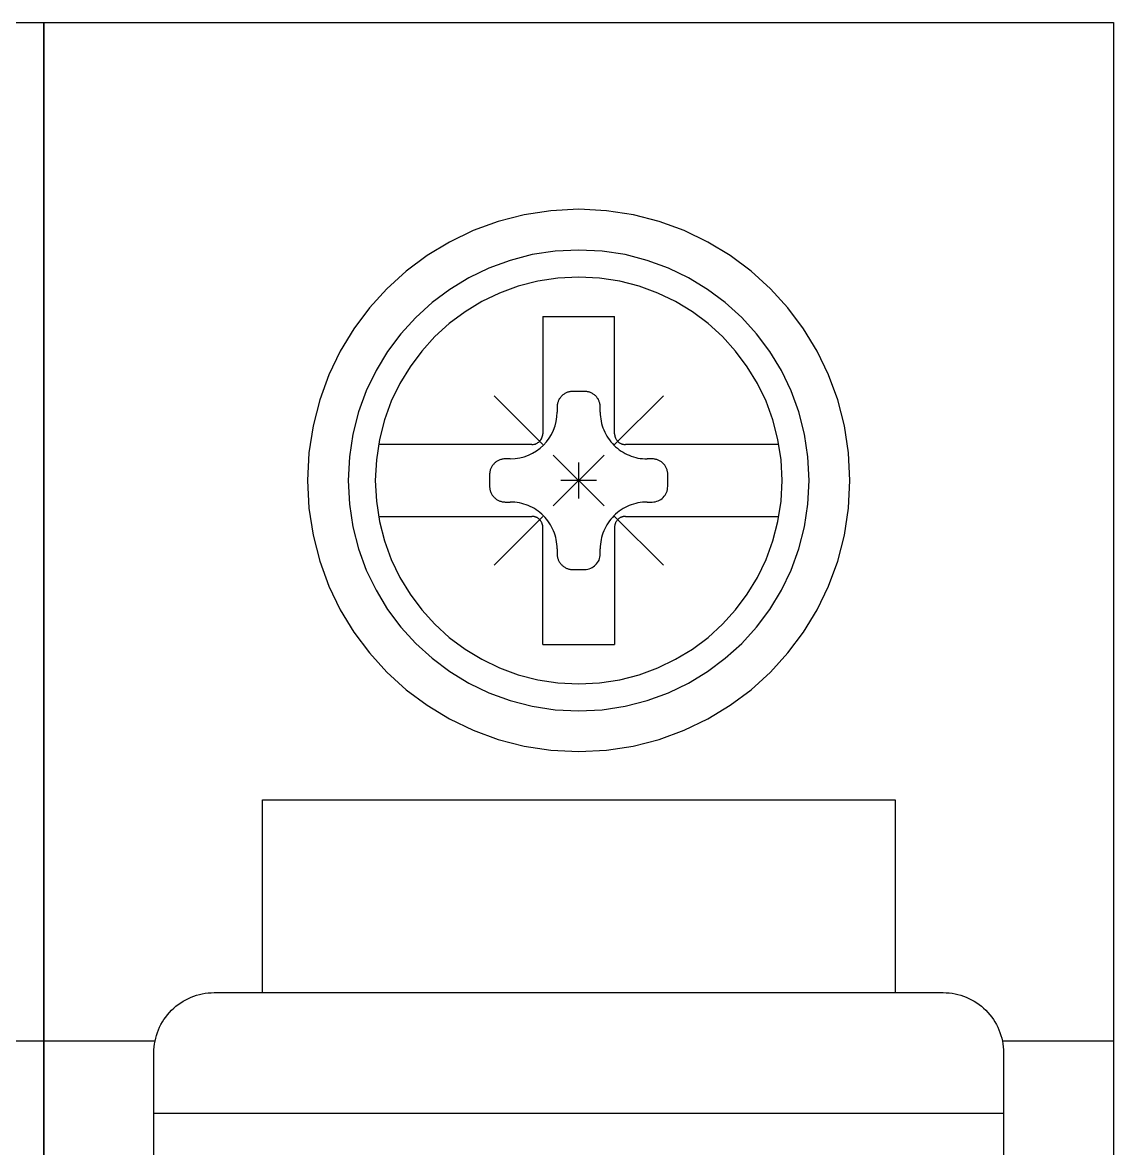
# Model space of a CAD drawing. Header units: millimetres. Extents: x 173893 to 258446, y -176540 to -123824.
# Drawn here: x 199100.99 to 199119.33, y -139259.58 to -139240.66 of the extents above; entities that cross this region are included whole.
import ezdxf

# ---------------------------------------------------------------- set-up
doc = ezdxf.new("R2010")
doc.units = ezdxf.units.MM
doc.header["$LTSCALE"] = 3

msp = doc.modelspace()

# ---------------------------------------------------------------- linework, layer by layer
for p, q in [((199083.381, -139240.659), (199101.353, -139240.659)), ((199101.353, -139240.659), (199101.353, -139320.141)), ((199101.353, -139320.141), (199101.353, -139240.659)), ((199101.353, -139240.659), (199119.325, -139240.659)), ((199119.325, -139240.659), (199119.325, -139320.141)), ((199109.873, -139243.822), (199109.421, -139243.891)), ((199110.339, -139243.798), (199109.873, -139243.822)), ((199110.805, -139243.822), (199110.339, -139243.798)), ((199110.339, -139243.798), (199110.339, -139243.798)), ((199111.258, -139243.891), (199110.805, -139243.822)), ((199108.984, -139244.003), (199108.566, -139244.156)), ((199109.421, -139243.891), (199108.984, -139244.003)), ((199111.694, -139244.003), (199111.258, -139243.891)), ((199112.113, -139244.156), (199111.694, -139244.003)), ((199108.566, -139244.156), (199108.167, -139244.348)), ((199112.511, -139244.348), (199112.113, -139244.156)), ((199108.167, -139244.348), (199107.792, -139244.576)), ((199112.887, -139244.576), (199112.511, -139244.348)), ((199107.792, -139244.576), (199107.441, -139244.838)), ((199109.559, -139244.56), (199109.188, -139244.656)), ((199109.943, -139244.501), (199109.559, -139244.56)), ((199110.339, -139244.482), (199109.943, -139244.501)), ((199110.735, -139244.501), (199110.339, -139244.482)), ((199110.339, -139244.482), (199110.339, -139244.482)), ((199111.12, -139244.56), (199110.735, -139244.501)), ((199111.491, -139244.656), (199111.12, -139244.56)), ((199113.237, -139244.838), (199112.887, -139244.576)), ((199108.832, -139244.786), (199108.493, -139244.949)), ((199109.188, -139244.656), (199108.832, -139244.786)), ((199111.847, -139244.786), (199111.491, -139244.656)), ((199112.185, -139244.949), (199111.847, -139244.786)), ((199107.441, -139244.838), (199107.118, -139245.133)), ((199108.493, -139244.949), (199108.174, -139245.143)), ((199109.65, -139245.007), (199109.323, -139245.091)), ((199109.99, -139244.955), (199109.65, -139245.007)), ((199110.339, -139244.937), (199109.99, -139244.955)), ((199110.689, -139244.955), (199110.339, -139244.937)), ((199110.339, -139244.937), (199110.339, -139244.937)), ((199111.028, -139245.007), (199110.689, -139244.955)), ((199111.355, -139245.091), (199111.028, -139245.007)), ((199112.504, -139245.143), (199112.185, -139244.949)), ((199113.561, -139245.133), (199113.237, -139244.838)), ((199107.118, -139245.133), (199106.823, -139245.456)), ((199108.174, -139245.143), (199107.876, -139245.366)), ((199109.323, -139245.091), (199109.009, -139245.206)), ((199111.669, -139245.206), (199111.355, -139245.091)), ((199112.803, -139245.366), (199112.504, -139245.143)), ((199113.855, -139245.456), (199113.561, -139245.133)), ((199107.876, -139245.366), (199107.601, -139245.616)), ((199108.71, -139245.35), (199108.429, -139245.521)), ((199109.009, -139245.206), (199108.71, -139245.35)), ((199111.968, -139245.35), (199111.669, -139245.206)), ((199112.25, -139245.521), (199111.968, -139245.35)), ((199113.078, -139245.616), (199112.803, -139245.366)), ((199106.823, -139245.456), (199106.561, -139245.807)), ((199108.429, -139245.521), (199108.165, -139245.717)), ((199112.513, -139245.717), (199112.25, -139245.521)), ((199114.117, -139245.807), (199113.855, -139245.456)), ((199107.601, -139245.616), (199107.351, -139245.891)), ((199108.165, -139245.717), (199107.923, -139245.938)), ((199109.736, -139245.597), (199109.736, -139247.569)), ((199109.736, -139245.597), (199110.943, -139245.597)), ((199110.943, -139247.569), (199110.943, -139245.597)), ((199112.756, -139245.938), (199112.513, -139245.717)), ((199113.328, -139245.891), (199113.078, -139245.616)), ((199106.561, -139245.807), (199106.333, -139246.182)), ((199107.351, -139245.891), (199107.128, -139246.189)), ((199107.923, -139245.938), (199107.702, -139246.181)), ((199112.976, -139246.181), (199112.756, -139245.938)), ((199113.551, -139246.189), (199113.328, -139245.891)), ((199114.346, -139246.182), (199114.117, -139245.807)), ((199106.333, -139246.182), (199106.141, -139246.581)), ((199107.128, -139246.189), (199106.934, -139246.508)), ((199107.702, -139246.181), (199107.506, -139246.444)), ((199113.173, -139246.444), (199112.976, -139246.181)), ((199113.745, -139246.508), (199113.551, -139246.189)), ((199114.538, -139246.581), (199114.346, -139246.182)), ((199106.934, -139246.508), (199106.771, -139246.847)), ((199107.506, -139246.444), (199107.334, -139246.725)), ((199113.344, -139246.725), (199113.173, -139246.444)), ((199113.908, -139246.847), (199113.745, -139246.508)), ((199106.141, -139246.581), (199105.988, -139246.999)), ((199114.691, -139246.999), (199114.538, -139246.581)), ((199106.771, -139246.847), (199106.64, -139247.203)), ((199107.334, -139246.725), (199107.191, -139247.024)), ((199110.105, -139246.895), (199110.094, -139246.902)), ((199110.116, -139246.889), (199110.105, -139246.895)), ((199110.128, -139246.883), (199110.116, -139246.889)), ((199110.139, -139246.878), (199110.128, -139246.883)), ((199110.151, -139246.873), (199110.139, -139246.878)), ((199110.163, -139246.869), (199110.151, -139246.873)), ((199110.176, -139246.866), (199110.163, -139246.869)), ((199110.188, -139246.863), (199110.176, -139246.866)), ((199110.201, -139246.861), (199110.188, -139246.863)), ((199110.214, -139246.859), (199110.201, -139246.861)), ((199110.227, -139246.858), (199110.214, -139246.859)), ((199110.24, -139246.858), (199110.227, -139246.858)), ((199110.439, -139246.858), (199110.24, -139246.858)), ((199110.24, -139246.858), (199110.24, -139246.858)), ((199110.452, -139246.858), (199110.439, -139246.858)), ((199110.465, -139246.859), (199110.452, -139246.858)), ((199110.478, -139246.861), (199110.465, -139246.859)), ((199110.49, -139246.863), (199110.478, -139246.861)), ((199110.503, -139246.866), (199110.49, -139246.863)), ((199110.515, -139246.869), (199110.503, -139246.866)), ((199110.527, -139246.873), (199110.515, -139246.869)), ((199110.539, -139246.878), (199110.527, -139246.873)), ((199110.551, -139246.883), (199110.539, -139246.878)), ((199110.562, -139246.889), (199110.551, -139246.883)), ((199110.574, -139246.895), (199110.562, -139246.889)), ((199110.585, -139246.902), (199110.574, -139246.895)), ((199113.488, -139247.024), (199113.344, -139246.725)), ((199114.038, -139247.203), (199113.908, -139246.847)), ((199105.988, -139246.999), (199105.876, -139247.436)), ((199107.191, -139247.024), (199107.076, -139247.338)), ((199108.917, -139246.932), (199109.736, -139247.751)), ((199109.98, -139247.081), (199109.979, -139247.094)), ((199109.982, -139247.069), (199109.98, -139247.081)), ((199109.985, -139247.056), (199109.982, -139247.069)), ((199109.989, -139247.044), (199109.985, -139247.056)), ((199109.992, -139247.032), (199109.989, -139247.044)), ((199109.997, -139247.02), (199109.992, -139247.032)), ((199110.002, -139247.008), (199109.997, -139247.02)), ((199110.008, -139246.997), (199110.002, -139247.008)), ((199110.014, -139246.985), (199110.008, -139246.997)), ((199110.021, -139246.975), (199110.014, -139246.985)), ((199110.029, -139246.964), (199110.021, -139246.975)), ((199110.037, -139246.954), (199110.029, -139246.964)), ((199110.045, -139246.944), (199110.037, -139246.954)), ((199110.054, -139246.935), (199110.045, -139246.944)), ((199110.064, -139246.926), (199110.054, -139246.935)), ((199110.054, -139246.935), (199110.054, -139246.935)), ((199110.073, -139246.917), (199110.064, -139246.926)), ((199110.084, -139246.909), (199110.073, -139246.917)), ((199110.094, -139246.902), (199110.084, -139246.909)), ((199110.595, -139246.909), (199110.585, -139246.902)), ((199110.605, -139246.917), (199110.595, -139246.909)), ((199110.615, -139246.926), (199110.605, -139246.917)), ((199110.625, -139246.935), (199110.615, -139246.926)), ((199110.633, -139246.944), (199110.625, -139246.935)), ((199110.625, -139246.935), (199110.625, -139246.935)), ((199110.642, -139246.954), (199110.633, -139246.944)), ((199110.65, -139246.964), (199110.642, -139246.954)), ((199110.657, -139246.975), (199110.65, -139246.964)), ((199110.664, -139246.985), (199110.657, -139246.975)), ((199110.67, -139246.997), (199110.664, -139246.985)), ((199110.676, -139247.008), (199110.67, -139246.997)), ((199110.681, -139247.02), (199110.676, -139247.008)), ((199110.686, -139247.032), (199110.681, -139247.02)), ((199110.69, -139247.044), (199110.686, -139247.032)), ((199110.693, -139247.056), (199110.69, -139247.044)), ((199110.696, -139247.069), (199110.693, -139247.056)), ((199110.698, -139247.081), (199110.696, -139247.069)), ((199110.7, -139247.094), (199110.698, -139247.081)), ((199110.943, -139247.751), (199111.762, -139246.932)), ((199113.603, -139247.338), (199113.488, -139247.024)), ((199114.803, -139247.436), (199114.691, -139246.999)), ((199106.64, -139247.203), (199106.545, -139247.574)), ((199109.973, -139247.285), (199109.977, -139247.205)), ((199109.978, -139247.107), (199109.977, -139247.12)), ((199109.977, -139247.12), (199109.977, -139247.205)), ((199109.979, -139247.094), (199109.978, -139247.107)), ((199110.701, -139247.107), (199110.7, -139247.094)), ((199110.701, -139247.12), (199110.701, -139247.107)), ((199110.701, -139247.205), (199110.701, -139247.12)), ((199110.701, -139247.12), (199110.701, -139247.12)), ((199110.701, -139247.205), (199110.701, -139247.205)), ((199110.701, -139247.205), (199110.702, -139247.244)), ((199110.702, -139247.244), (199110.705, -139247.283)), ((199114.133, -139247.574), (199114.038, -139247.203)), ((199105.876, -139247.436), (199105.806, -139247.888)), ((199107.076, -139247.338), (199106.992, -139247.666)), ((199109.915, -139247.511), (199109.942, -139247.439)), ((199109.942, -139247.439), (199109.961, -139247.363)), ((199109.961, -139247.363), (199109.973, -139247.285)), ((199110.705, -139247.283), (199110.71, -139247.321)), ((199110.71, -139247.321), (199110.717, -139247.359)), ((199110.717, -139247.359), (199110.725, -139247.397)), ((199110.725, -139247.397), (199110.735, -139247.434)), ((199110.735, -139247.434), (199110.747, -139247.47)), ((199113.687, -139247.666), (199113.603, -139247.338)), ((199114.872, -139247.888), (199114.803, -139247.436)), ((199106.545, -139247.574), (199106.486, -139247.958)), ((199109.705, -139247.67), (199109.714, -139247.655)), ((199109.714, -139247.655), (199109.722, -139247.639)), ((199109.722, -139247.639), (199109.728, -139247.622)), ((199109.728, -139247.622), (199109.732, -139247.605)), ((199109.732, -139247.605), (199109.735, -139247.587)), ((199109.735, -139247.587), (199109.736, -139247.569)), ((199109.797, -139247.706), (199109.843, -139247.645)), ((199109.843, -139247.645), (199109.882, -139247.58)), ((199109.882, -139247.58), (199109.915, -139247.511)), ((199110.747, -139247.47), (199110.761, -139247.506)), ((199110.761, -139247.506), (199110.777, -139247.541)), ((199110.777, -139247.541), (199110.794, -139247.576)), ((199110.794, -139247.576), (199110.813, -139247.609)), ((199110.813, -139247.609), (199110.834, -139247.642)), ((199110.834, -139247.642), (199110.856, -139247.673)), ((199110.943, -139247.569), (199110.943, -139247.569)), ((199110.943, -139247.569), (199110.943, -139247.577)), ((199110.943, -139247.577), (199110.943, -139247.586)), ((199110.943, -139247.586), (199110.944, -139247.595)), ((199110.944, -139247.595), (199110.946, -139247.604)), ((199110.946, -139247.604), (199110.948, -139247.613)), ((199110.948, -139247.613), (199110.95, -139247.621)), ((199110.95, -139247.621), (199110.953, -139247.63)), ((199110.953, -139247.63), (199110.956, -139247.638)), ((199110.956, -139247.638), (199110.96, -139247.646)), ((199110.96, -139247.646), (199110.964, -139247.654)), ((199110.964, -139247.654), (199110.968, -139247.662)), ((199114.192, -139247.958), (199114.133, -139247.574)), ((199106.992, -139247.666), (199106.94, -139248.005)), ((199109.554, -139247.751), (199106.976, -139247.751)), ((199109.554, -139247.751), (199109.572, -139247.75)), ((199109.554, -139247.751), (199109.554, -139247.751)), ((199109.572, -139247.75), (199109.59, -139247.747)), ((199109.59, -139247.747), (199109.608, -139247.742)), ((199109.608, -139247.742), (199109.625, -139247.736)), ((199109.625, -139247.736), (199109.64, -139247.729)), ((199109.63, -139247.858), (199109.691, -139247.812)), ((199109.64, -139247.729), (199109.655, -139247.719)), ((199109.655, -139247.719), (199109.669, -139247.709)), ((199109.669, -139247.709), (199109.683, -139247.697)), ((199109.683, -139247.697), (199109.694, -139247.684)), ((199109.691, -139247.812), (199109.747, -139247.762)), ((199109.694, -139247.684), (199109.705, -139247.67)), ((199109.747, -139247.762), (199109.797, -139247.706)), ((199110.856, -139247.673), (199110.88, -139247.704)), ((199110.88, -139247.704), (199110.905, -139247.733)), ((199110.905, -139247.733), (199110.932, -139247.762)), ((199110.932, -139247.762), (199110.932, -139247.762)), ((199110.932, -139247.762), (199110.96, -139247.788)), ((199110.96, -139247.788), (199110.99, -139247.814)), ((199110.968, -139247.662), (199110.973, -139247.67)), ((199110.973, -139247.67), (199110.978, -139247.677)), ((199110.978, -139247.677), (199110.984, -139247.684)), ((199110.984, -139247.684), (199110.99, -139247.691)), ((199110.99, -139247.691), (199110.996, -139247.697)), ((199110.99, -139247.814), (199111.02, -139247.838)), ((199110.996, -139247.697), (199110.996, -139247.697)), ((199110.996, -139247.697), (199111.002, -139247.703)), ((199111.002, -139247.703), (199111.009, -139247.709)), ((199111.009, -139247.709), (199111.016, -139247.715)), ((199111.016, -139247.715), (199111.024, -139247.72)), ((199111.02, -139247.838), (199111.052, -139247.86)), ((199111.024, -139247.72), (199111.031, -139247.725)), ((199111.031, -139247.725), (199111.039, -139247.729)), ((199111.039, -139247.729), (199111.047, -139247.733)), ((199111.047, -139247.733), (199111.055, -139247.737)), ((199111.055, -139247.737), (199111.063, -139247.74)), ((199111.063, -139247.74), (199111.072, -139247.743)), ((199111.072, -139247.743), (199111.08, -139247.745)), ((199111.08, -139247.745), (199111.089, -139247.747)), ((199111.089, -139247.747), (199111.098, -139247.749)), ((199111.098, -139247.749), (199111.107, -139247.75)), ((199111.107, -139247.75), (199111.116, -139247.75)), ((199111.116, -139247.75), (199111.125, -139247.751)), ((199113.703, -139247.751), (199111.125, -139247.751)), ((199113.739, -139248.005), (199113.687, -139247.666)), ((199105.806, -139247.888), (199105.783, -139248.354)), ((199106.486, -139247.958), (199106.467, -139248.354)), ((199106.94, -139248.005), (199106.922, -139248.354)), ((199108.96, -139248.036), (199108.949, -139248.044)), ((199108.97, -139248.029), (199108.96, -139248.036)), ((199108.981, -139248.023), (199108.97, -139248.029)), ((199108.993, -139248.017), (199108.981, -139248.023)), ((199109.005, -139248.012), (199108.993, -139248.017)), ((199109.017, -139248.007), (199109.005, -139248.012)), ((199109.029, -139248.003), (199109.017, -139248.007)), ((199109.041, -139248), (199109.029, -139248.003)), ((199109.054, -139247.997), (199109.041, -139248)), ((199109.066, -139247.995), (199109.054, -139247.997)), ((199109.079, -139247.993), (199109.066, -139247.995)), ((199109.092, -139247.993), (199109.079, -139247.993)), ((199109.105, -139247.992), (199109.092, -139247.993)), ((199109.19, -139247.992), (199109.105, -139247.992)), ((199109.105, -139247.992), (199109.105, -139247.992)), ((199109.19, -139247.992), (199109.27, -139247.988)), ((199109.19, -139247.992), (199109.19, -139247.992)), ((199109.27, -139247.988), (199109.349, -139247.976)), ((199109.349, -139247.976), (199109.424, -139247.957)), ((199109.424, -139247.957), (199109.496, -139247.93)), ((199109.496, -139247.93), (199109.565, -139247.897)), ((199109.565, -139247.897), (199109.63, -139247.858)), ((199109.913, -139247.928), (199110.766, -139248.781)), ((199109.913, -139248.781), (199110.766, -139247.928)), ((199111.052, -139247.86), (199111.084, -139247.88)), ((199111.084, -139247.88), (199111.118, -139247.899)), ((199111.118, -139247.899), (199111.152, -139247.917)), ((199111.152, -139247.917), (199111.187, -139247.932)), ((199111.187, -139247.932), (199111.223, -139247.946)), ((199111.223, -139247.946), (199111.26, -139247.958)), ((199111.26, -139247.958), (199111.297, -139247.968)), ((199111.297, -139247.968), (199111.334, -139247.977)), ((199111.334, -139247.977), (199111.372, -139247.984)), ((199111.372, -139247.984), (199111.411, -139247.988)), ((199111.411, -139247.988), (199111.45, -139247.991)), ((199111.45, -139247.991), (199111.489, -139247.992)), ((199111.573, -139247.992), (199111.489, -139247.992)), ((199111.586, -139247.993), (199111.573, -139247.992)), ((199111.599, -139247.993), (199111.586, -139247.993)), ((199111.612, -139247.995), (199111.599, -139247.993)), ((199111.625, -139247.997), (199111.612, -139247.995)), ((199111.637, -139248), (199111.625, -139247.997)), ((199111.65, -139248.003), (199111.637, -139248)), ((199111.662, -139248.007), (199111.65, -139248.003)), ((199111.674, -139248.012), (199111.662, -139248.007)), ((199111.685, -139248.017), (199111.674, -139248.012)), ((199111.697, -139248.023), (199111.685, -139248.017)), ((199111.708, -139248.029), (199111.697, -139248.023)), ((199111.719, -139248.036), (199111.708, -139248.029)), ((199111.729, -139248.044), (199111.719, -139248.036)), ((199113.757, -139248.354), (199113.739, -139248.005)), ((199114.212, -139248.354), (199114.192, -139247.958)), ((199114.896, -139248.354), (199114.872, -139247.888)), ((199108.846, -139248.216), (199108.844, -139248.229)), ((199108.848, -139248.203), (199108.846, -139248.216)), ((199108.851, -139248.191), (199108.848, -139248.203)), ((199108.854, -139248.178), (199108.851, -139248.191)), ((199108.858, -139248.166), (199108.854, -139248.178)), ((199108.863, -139248.154), (199108.858, -139248.166)), ((199108.868, -139248.142), (199108.863, -139248.154)), ((199108.874, -139248.131), (199108.868, -139248.142)), ((199108.88, -139248.12), (199108.874, -139248.131)), ((199108.887, -139248.109), (199108.88, -139248.12)), ((199108.894, -139248.098), (199108.887, -139248.109)), ((199108.902, -139248.088), (199108.894, -139248.098)), ((199108.911, -139248.078), (199108.902, -139248.088)), ((199108.92, -139248.069), (199108.911, -139248.078)), ((199108.929, -139248.06), (199108.92, -139248.069)), ((199108.92, -139248.069), (199108.92, -139248.069)), ((199108.939, -139248.052), (199108.929, -139248.06)), ((199108.949, -139248.044), (199108.939, -139248.052)), ((199110.339, -139248.656), (199110.339, -139248.053)), ((199111.74, -139248.052), (199111.729, -139248.044)), ((199111.75, -139248.06), (199111.74, -139248.052)), ((199111.759, -139248.069), (199111.75, -139248.06)), ((199111.768, -139248.078), (199111.759, -139248.069)), ((199111.759, -139248.069), (199111.759, -139248.069)), ((199111.776, -139248.088), (199111.768, -139248.078)), ((199111.784, -139248.098), (199111.776, -139248.088)), ((199111.792, -139248.109), (199111.784, -139248.098)), ((199111.799, -139248.12), (199111.792, -139248.109)), ((199111.805, -139248.131), (199111.799, -139248.12)), ((199111.811, -139248.142), (199111.805, -139248.131)), ((199111.816, -139248.154), (199111.811, -139248.142)), ((199111.82, -139248.166), (199111.816, -139248.154)), ((199111.824, -139248.178), (199111.82, -139248.166)), ((199111.828, -139248.191), (199111.824, -139248.178)), ((199111.831, -139248.203), (199111.828, -139248.191)), ((199111.833, -139248.216), (199111.831, -139248.203)), ((199111.835, -139248.229), (199111.833, -139248.216)), ((199105.783, -139248.354), (199105.783, -139248.354)), ((199105.783, -139248.354), (199105.806, -139248.82)), ((199106.467, -139248.354), (199106.467, -139248.354)), ((199106.467, -139248.354), (199106.486, -139248.75)), ((199106.922, -139248.354), (199106.922, -139248.354)), ((199106.922, -139248.354), (199106.94, -139248.704)), ((199108.844, -139248.229), (199108.843, -139248.242)), ((199108.843, -139248.242), (199108.843, -139248.255)), ((199108.843, -139248.255), (199108.843, -139248.454)), ((199110.641, -139248.354), (199110.038, -139248.354)), ((199111.835, -139248.242), (199111.835, -139248.229)), ((199111.836, -139248.255), (199111.835, -139248.242)), ((199111.836, -139248.454), (199111.836, -139248.255)), ((199111.836, -139248.255), (199111.836, -139248.255)), ((199113.739, -139248.704), (199113.757, -139248.354)), ((199113.757, -139248.354), (199113.757, -139248.354)), ((199114.192, -139248.75), (199114.212, -139248.354)), ((199114.212, -139248.354), (199114.212, -139248.354)), ((199114.872, -139248.82), (199114.896, -139248.354)), ((199114.896, -139248.354), (199114.896, -139248.354)), ((199108.843, -139248.454), (199108.843, -139248.454)), ((199108.843, -139248.454), (199108.843, -139248.467)), ((199108.843, -139248.467), (199108.844, -139248.48)), ((199108.844, -139248.48), (199108.846, -139248.493)), ((199108.846, -139248.493), (199108.848, -139248.505)), ((199108.848, -139248.505), (199108.851, -139248.518)), ((199108.851, -139248.518), (199108.854, -139248.53)), ((199108.854, -139248.53), (199108.858, -139248.542)), ((199108.858, -139248.542), (199108.863, -139248.554)), ((199108.863, -139248.554), (199108.868, -139248.566)), ((199108.868, -139248.566), (199108.874, -139248.578)), ((199108.874, -139248.578), (199108.88, -139248.589)), ((199108.88, -139248.589), (199108.887, -139248.6)), ((199108.887, -139248.6), (199108.894, -139248.61)), ((199111.776, -139248.621), (199111.791, -139248.601)), ((199111.791, -139248.601), (199111.804, -139248.579)), ((199111.804, -139248.579), (199111.815, -139248.556)), ((199111.815, -139248.556), (199111.824, -139248.532)), ((199111.824, -139248.532), (199111.831, -139248.507)), ((199111.831, -139248.507), (199111.834, -139248.481)), ((199111.834, -139248.481), (199111.836, -139248.454)), ((199106.486, -139248.75), (199106.545, -139249.135)), ((199106.94, -139248.704), (199106.992, -139249.043)), ((199108.894, -139248.61), (199108.902, -139248.62)), ((199108.902, -139248.62), (199108.911, -139248.63)), ((199108.911, -139248.63), (199108.92, -139248.64)), ((199108.92, -139248.64), (199108.92, -139248.64)), ((199108.92, -139248.64), (199108.929, -139248.649)), ((199108.929, -139248.649), (199108.939, -139248.657)), ((199108.939, -139248.657), (199108.949, -139248.665)), ((199108.949, -139248.665), (199108.96, -139248.672)), ((199108.96, -139248.672), (199108.97, -139248.679)), ((199108.97, -139248.679), (199108.981, -139248.685)), ((199108.981, -139248.685), (199108.993, -139248.691)), ((199108.993, -139248.691), (199109.005, -139248.697)), ((199109.005, -139248.697), (199109.017, -139248.701)), ((199109.017, -139248.701), (199109.029, -139248.705)), ((199109.029, -139248.705), (199109.041, -139248.708)), ((199109.041, -139248.708), (199109.054, -139248.711)), ((199109.054, -139248.711), (199109.066, -139248.713)), ((199109.066, -139248.713), (199109.079, -139248.715)), ((199109.079, -139248.715), (199109.092, -139248.716)), ((199109.092, -139248.716), (199109.105, -139248.717)), ((199109.105, -139248.717), (199109.19, -139248.717)), ((199109.229, -139248.717), (199109.19, -139248.717)), ((199109.268, -139248.72), (199109.229, -139248.717)), ((199109.306, -139248.725), (199109.268, -139248.72)), ((199109.344, -139248.732), (199109.306, -139248.725)), ((199109.382, -139248.74), (199109.344, -139248.732)), ((199109.419, -139248.75), (199109.382, -139248.74)), ((199109.455, -139248.762), (199109.419, -139248.75)), ((199109.491, -139248.776), (199109.455, -139248.762)), ((199109.526, -139248.792), (199109.491, -139248.776)), ((199109.561, -139248.809), (199109.526, -139248.792)), ((199111.152, -139248.792), (199111.118, -139248.809)), ((199111.187, -139248.776), (199111.152, -139248.792)), ((199111.223, -139248.762), (199111.187, -139248.776)), ((199111.26, -139248.75), (199111.223, -139248.762)), ((199111.297, -139248.74), (199111.26, -139248.75)), ((199111.334, -139248.732), (199111.297, -139248.74)), ((199111.372, -139248.725), (199111.334, -139248.732)), ((199111.411, -139248.72), (199111.372, -139248.725)), ((199111.45, -139248.717), (199111.411, -139248.72)), ((199111.489, -139248.717), (199111.45, -139248.717)), ((199111.489, -139248.717), (199111.573, -139248.717)), ((199111.489, -139248.717), (199111.489, -139248.717)), ((199111.573, -139248.717), (199111.6, -139248.715)), ((199111.573, -139248.717), (199111.573, -139248.717)), ((199111.6, -139248.715), (199111.626, -139248.711)), ((199111.626, -139248.711), (199111.651, -139248.705)), ((199111.651, -139248.705), (199111.676, -139248.696)), ((199111.676, -139248.696), (199111.698, -139248.685)), ((199111.698, -139248.685), (199111.72, -139248.672)), ((199111.72, -139248.672), (199111.74, -139248.656)), ((199111.74, -139248.656), (199111.759, -139248.64)), ((199111.759, -139248.64), (199111.776, -139248.621)), ((199113.687, -139249.043), (199113.739, -139248.704)), ((199114.133, -139249.135), (199114.192, -139248.75)), ((199105.806, -139248.82), (199105.875, -139249.273)), ((199106.976, -139248.958), (199109.554, -139248.958)), ((199108.917, -139249.777), (199109.736, -139248.958)), ((199109.563, -139248.958), (199109.554, -139248.958)), ((199109.594, -139248.828), (199109.561, -139248.809)), ((199109.572, -139248.959), (199109.563, -139248.958)), ((199109.58, -139248.96), (199109.572, -139248.959)), ((199109.589, -139248.962), (199109.58, -139248.96)), ((199109.598, -139248.963), (199109.589, -139248.962)), ((199109.627, -139248.849), (199109.594, -139248.828)), ((199109.607, -139248.966), (199109.598, -139248.963)), ((199109.615, -139248.969), (199109.607, -139248.966)), ((199109.623, -139248.972), (199109.615, -139248.969)), ((199109.631, -139248.975), (199109.623, -139248.972)), ((199109.658, -139248.871), (199109.627, -139248.849)), ((199109.639, -139248.979), (199109.631, -139248.975)), ((199109.647, -139248.984), (199109.639, -139248.979)), ((199109.689, -139248.895), (199109.658, -139248.871)), ((199109.718, -139248.92), (199109.689, -139248.895)), ((199109.747, -139248.947), (199109.718, -139248.92)), ((199109.774, -139248.975), (199109.747, -139248.947)), ((199109.747, -139248.947), (199109.747, -139248.947)), ((199109.799, -139249.005), (199109.774, -139248.975)), ((199110.905, -139248.975), (199110.88, -139249.005)), ((199110.932, -139248.947), (199110.905, -139248.975)), ((199110.96, -139248.92), (199110.932, -139248.947)), ((199110.932, -139248.947), (199110.932, -139248.947)), ((199110.943, -139248.958), (199111.762, -139249.777)), ((199110.99, -139248.895), (199110.96, -139248.92)), ((199111.02, -139248.871), (199110.99, -139248.895)), ((199111.052, -139248.849), (199111.02, -139248.871)), ((199111.039, -139248.979), (199111.031, -139248.984)), ((199111.047, -139248.975), (199111.039, -139248.979)), ((199111.055, -139248.972), (199111.047, -139248.975)), ((199111.084, -139248.828), (199111.052, -139248.849)), ((199111.063, -139248.969), (199111.055, -139248.972)), ((199111.072, -139248.966), (199111.063, -139248.969)), ((199111.08, -139248.963), (199111.072, -139248.966)), ((199111.089, -139248.962), (199111.08, -139248.963)), ((199111.118, -139248.809), (199111.084, -139248.828)), ((199111.098, -139248.96), (199111.089, -139248.962)), ((199111.107, -139248.959), (199111.098, -139248.96)), ((199111.116, -139248.958), (199111.107, -139248.959)), ((199111.125, -139248.958), (199111.116, -139248.958)), ((199111.125, -139248.958), (199111.125, -139248.958)), ((199111.125, -139248.958), (199113.703, -139248.958)), ((199114.803, -139249.273), (199114.872, -139248.82)), ((199106.545, -139249.135), (199106.64, -139249.506)), ((199106.992, -139249.043), (199107.076, -139249.37)), ((199109.655, -139248.989), (199109.647, -139248.984)), ((199109.662, -139248.994), (199109.655, -139248.989)), ((199109.669, -139248.999), (199109.662, -139248.994)), ((199109.676, -139249.005), (199109.669, -139248.999)), ((199109.683, -139249.011), (199109.676, -139249.005)), ((199109.689, -139249.018), (199109.683, -139249.011)), ((199109.683, -139249.011), (199109.683, -139249.011)), ((199109.695, -139249.025), (199109.689, -139249.018)), ((199109.7, -139249.032), (199109.695, -139249.025)), ((199109.705, -139249.039), (199109.7, -139249.032)), ((199109.71, -139249.046), (199109.705, -139249.039)), ((199109.714, -139249.054), (199109.71, -139249.046)), ((199109.718, -139249.062), (199109.714, -139249.054)), ((199109.722, -139249.07), (199109.718, -139249.062)), ((199109.725, -139249.079), (199109.722, -139249.07)), ((199109.728, -139249.087), (199109.725, -139249.079)), ((199109.73, -139249.096), (199109.728, -139249.087)), ((199109.732, -139249.104), (199109.73, -139249.096)), ((199109.734, -139249.113), (199109.732, -139249.104)), ((199109.735, -139249.122), (199109.734, -139249.113)), ((199109.736, -139249.131), (199109.735, -139249.122)), ((199109.736, -139249.14), (199109.736, -139249.131)), ((199109.736, -139249.14), (199109.736, -139249.14)), ((199109.736, -139251.112), (199109.736, -139249.14)), ((199109.823, -139249.035), (199109.799, -139249.005)), ((199109.845, -139249.067), (199109.823, -139249.035)), ((199109.866, -139249.1), (199109.845, -139249.067)), ((199109.884, -139249.133), (199109.866, -139249.1)), ((199109.902, -139249.167), (199109.884, -139249.133)), ((199109.917, -139249.203), (199109.902, -139249.167)), ((199110.777, -139249.167), (199110.761, -139249.203)), ((199110.794, -139249.133), (199110.777, -139249.167)), ((199110.813, -139249.1), (199110.794, -139249.133)), ((199110.834, -139249.067), (199110.813, -139249.1)), ((199110.856, -139249.035), (199110.834, -139249.067)), ((199110.88, -139249.005), (199110.856, -139249.035)), ((199110.944, -139249.113), (199110.943, -139249.122)), ((199110.943, -139249.122), (199110.943, -139249.131)), ((199110.943, -139249.131), (199110.943, -139249.14)), ((199110.943, -139249.14), (199110.943, -139251.112)), ((199110.946, -139249.104), (199110.944, -139249.113)), ((199110.948, -139249.096), (199110.946, -139249.104)), ((199110.95, -139249.087), (199110.948, -139249.096)), ((199110.953, -139249.079), (199110.95, -139249.087)), ((199110.956, -139249.07), (199110.953, -139249.079)), ((199110.96, -139249.062), (199110.956, -139249.07)), ((199110.964, -139249.054), (199110.96, -139249.062)), ((199110.968, -139249.046), (199110.964, -139249.054)), ((199110.973, -139249.039), (199110.968, -139249.046)), ((199110.978, -139249.032), (199110.973, -139249.039)), ((199110.984, -139249.025), (199110.978, -139249.032)), ((199110.99, -139249.018), (199110.984, -139249.025)), ((199110.996, -139249.011), (199110.99, -139249.018)), ((199111.002, -139249.005), (199110.996, -139249.011)), ((199110.996, -139249.011), (199110.996, -139249.011)), ((199111.009, -139248.999), (199111.002, -139249.005)), ((199111.016, -139248.994), (199111.009, -139248.999)), ((199111.024, -139248.989), (199111.016, -139248.994)), ((199111.031, -139248.984), (199111.024, -139248.989)), ((199113.603, -139249.37), (199113.687, -139249.043)), ((199114.038, -139249.506), (199114.133, -139249.135)), ((199105.875, -139249.273), (199105.988, -139249.709)), ((199109.931, -139249.238), (199109.917, -139249.203)), ((199109.943, -139249.275), (199109.931, -139249.238)), ((199109.953, -139249.312), (199109.943, -139249.275)), ((199109.962, -139249.349), (199109.953, -139249.312)), ((199109.969, -139249.387), (199109.962, -139249.349)), ((199110.717, -139249.349), (199110.71, -139249.387)), ((199110.725, -139249.312), (199110.717, -139249.349)), ((199110.735, -139249.275), (199110.725, -139249.312)), ((199110.747, -139249.238), (199110.735, -139249.275)), ((199110.761, -139249.203), (199110.747, -139249.238)), ((199114.691, -139249.709), (199114.803, -139249.273)), ((199106.64, -139249.506), (199106.771, -139249.862)), ((199107.076, -139249.37), (199107.191, -139249.684)), ((199109.973, -139249.426), (199109.969, -139249.387)), ((199109.976, -139249.465), (199109.973, -139249.426)), ((199109.977, -139249.504), (199109.976, -139249.465)), ((199109.977, -139249.504), (199109.977, -139249.589)), ((199109.977, -139249.504), (199109.977, -139249.504)), ((199110.702, -139249.465), (199110.701, -139249.504)), ((199110.701, -139249.589), (199110.701, -139249.504)), ((199110.705, -139249.426), (199110.702, -139249.465)), ((199110.71, -139249.387), (199110.705, -139249.426)), ((199113.488, -139249.684), (199113.603, -139249.37)), ((199113.908, -139249.862), (199114.038, -139249.506)), ((199105.988, -139249.709), (199106.141, -139250.128)), ((199107.191, -139249.684), (199107.334, -139249.983)), ((199109.977, -139249.589), (199109.977, -139249.589)), ((199109.977, -139249.589), (199109.978, -139249.601)), ((199109.978, -139249.601), (199109.979, -139249.614)), ((199109.979, -139249.614), (199109.98, -139249.627)), ((199109.98, -139249.627), (199109.982, -139249.64)), ((199109.982, -139249.64), (199109.985, -139249.652)), ((199109.985, -139249.652), (199109.989, -139249.665)), ((199109.989, -139249.665), (199109.992, -139249.677)), ((199109.992, -139249.677), (199109.997, -139249.689)), ((199109.997, -139249.689), (199110.002, -139249.701)), ((199110.002, -139249.701), (199110.008, -139249.712)), ((199110.008, -139249.712), (199110.014, -139249.723)), ((199110.014, -139249.723), (199110.021, -139249.734)), ((199110.021, -139249.734), (199110.029, -139249.745)), ((199110.641, -139249.755), (199110.656, -139249.735)), ((199110.656, -139249.735), (199110.67, -139249.713)), ((199110.67, -139249.713), (199110.681, -139249.691)), ((199110.681, -139249.691), (199110.689, -139249.666)), ((199110.689, -139249.666), (199110.696, -139249.641)), ((199110.696, -139249.641), (199110.7, -139249.615)), ((199110.7, -139249.615), (199110.701, -139249.589)), ((199113.344, -139249.983), (199113.488, -139249.684)), ((199114.538, -139250.128), (199114.691, -139249.709)), ((199106.771, -139249.862), (199106.934, -139250.2)), ((199110.029, -139249.745), (199110.037, -139249.755)), ((199110.037, -139249.755), (199110.045, -139249.765)), ((199110.045, -139249.765), (199110.054, -139249.774)), ((199110.054, -139249.774), (199110.054, -139249.774)), ((199110.054, -139249.774), (199110.064, -139249.783)), ((199110.064, -139249.783), (199110.073, -139249.791)), ((199110.073, -139249.791), (199110.084, -139249.799)), ((199110.084, -139249.799), (199110.094, -139249.807)), ((199110.094, -139249.807), (199110.105, -139249.814)), ((199110.105, -139249.814), (199110.116, -139249.82)), ((199110.116, -139249.82), (199110.128, -139249.826)), ((199110.128, -139249.826), (199110.139, -139249.831)), ((199110.139, -139249.831), (199110.151, -139249.835)), ((199110.151, -139249.835), (199110.163, -139249.84)), ((199110.163, -139249.84), (199110.176, -139249.843)), ((199110.176, -139249.843), (199110.188, -139249.846)), ((199110.188, -139249.846), (199110.201, -139249.848)), ((199110.201, -139249.848), (199110.214, -139249.85)), ((199110.214, -139249.85), (199110.227, -139249.851)), ((199110.227, -139249.851), (199110.24, -139249.851)), ((199110.24, -139249.851), (199110.439, -139249.851)), ((199110.439, -139249.851), (199110.466, -139249.85)), ((199110.439, -139249.851), (199110.439, -139249.851)), ((199110.466, -139249.85), (199110.492, -139249.846)), ((199110.492, -139249.846), (199110.517, -139249.839)), ((199110.517, -139249.839), (199110.541, -139249.83)), ((199110.541, -139249.83), (199110.564, -139249.819)), ((199110.564, -139249.819), (199110.585, -139249.806)), ((199110.585, -139249.806), (199110.606, -139249.791)), ((199110.606, -139249.791), (199110.624, -139249.774)), ((199110.624, -139249.774), (199110.641, -139249.755)), ((199113.745, -139250.2), (199113.908, -139249.862)), ((199107.334, -139249.983), (199107.506, -139250.265)), ((199113.173, -139250.265), (199113.344, -139249.983)), ((199106.141, -139250.128), (199106.333, -139250.526)), ((199106.934, -139250.2), (199107.128, -139250.52)), ((199107.506, -139250.265), (199107.702, -139250.528)), ((199112.976, -139250.528), (199113.173, -139250.265)), ((199113.551, -139250.52), (199113.745, -139250.2)), ((199114.346, -139250.526), (199114.538, -139250.128)), ((199106.333, -139250.526), (199106.561, -139250.902)), ((199107.128, -139250.52), (199107.351, -139250.818)), ((199107.702, -139250.528), (199107.923, -139250.771)), ((199112.756, -139250.771), (199112.976, -139250.528)), ((199113.328, -139250.818), (199113.551, -139250.52)), ((199114.117, -139250.902), (199114.346, -139250.526)), ((199107.351, -139250.818), (199107.601, -139251.093)), ((199107.923, -139250.771), (199108.165, -139250.991)), ((199112.513, -139250.991), (199112.756, -139250.771)), ((199113.078, -139251.093), (199113.328, -139250.818)), ((199106.561, -139250.902), (199106.823, -139251.252)), ((199108.165, -139250.991), (199108.429, -139251.188)), ((199112.25, -139251.188), (199112.513, -139250.991)), ((199113.855, -139251.252), (199114.117, -139250.902)), ((199106.823, -139251.252), (199107.117, -139251.576)), ((199107.601, -139251.093), (199107.876, -139251.343)), ((199108.429, -139251.188), (199108.71, -139251.359)), ((199109.736, -139251.112), (199110.943, -139251.112)), ((199111.968, -139251.359), (199112.25, -139251.188)), ((199112.803, -139251.343), (199113.078, -139251.093)), ((199113.561, -139251.576), (199113.855, -139251.252)), ((199107.876, -139251.343), (199108.174, -139251.566)), ((199108.71, -139251.359), (199109.009, -139251.503)), ((199111.669, -139251.503), (199111.968, -139251.359)), ((199112.504, -139251.566), (199112.803, -139251.343)), ((199107.117, -139251.576), (199107.441, -139251.87)), ((199108.174, -139251.566), (199108.493, -139251.76)), ((199109.009, -139251.503), (199109.323, -139251.618)), ((199109.323, -139251.618), (199109.65, -139251.702)), ((199111.028, -139251.702), (199111.355, -139251.618)), ((199111.355, -139251.618), (199111.669, -139251.503)), ((199112.185, -139251.76), (199112.504, -139251.566)), ((199113.237, -139251.87), (199113.561, -139251.576)), ((199108.493, -139251.76), (199108.832, -139251.923)), ((199109.65, -139251.702), (199109.99, -139251.754)), ((199109.99, -139251.754), (199110.339, -139251.772)), ((199110.339, -139251.772), (199110.689, -139251.754)), ((199110.339, -139251.772), (199110.339, -139251.772)), ((199110.689, -139251.754), (199111.028, -139251.702)), ((199111.847, -139251.923), (199112.185, -139251.76)), ((199107.441, -139251.87), (199107.792, -139252.132)), ((199108.832, -139251.923), (199109.188, -139252.053)), ((199111.491, -139252.053), (199111.847, -139251.923)), ((199112.887, -139252.132), (199113.237, -139251.87)), ((199107.792, -139252.132), (199108.167, -139252.361)), ((199109.188, -139252.053), (199109.559, -139252.149)), ((199109.559, -139252.149), (199109.943, -139252.207)), ((199110.735, -139252.207), (199111.12, -139252.149)), ((199111.12, -139252.149), (199111.491, -139252.053)), ((199112.511, -139252.361), (199112.887, -139252.132)), ((199108.167, -139252.361), (199108.566, -139252.553)), ((199109.943, -139252.207), (199110.339, -139252.227)), ((199110.339, -139252.227), (199110.735, -139252.207)), ((199110.339, -139252.227), (199110.339, -139252.227)), ((199112.113, -139252.553), (199112.511, -139252.361)), ((199108.566, -139252.553), (199108.984, -139252.706)), ((199111.694, -139252.706), (199112.113, -139252.553)), ((199108.984, -139252.706), (199109.421, -139252.818)), ((199111.257, -139252.818), (199111.694, -139252.706)), ((199109.421, -139252.818), (199109.873, -139252.887)), ((199109.873, -139252.887), (199110.339, -139252.911)), ((199110.339, -139252.911), (199110.805, -139252.887)), ((199110.339, -139252.911), (199110.339, -139252.911)), ((199110.805, -139252.887), (199111.257, -139252.818)), ((199105.024, -139256.961), (199105.024, -139253.721)), ((199105.024, -139253.721), (199115.655, -139253.721)), ((199115.655, -139253.721), (199115.655, -139256.961)), ((199103.652, -139257.131), (199103.694, -139257.104)), ((199103.694, -139257.104), (199103.737, -139257.08)), ((199103.737, -139257.08), (199103.781, -139257.058)), ((199103.781, -139257.058), (199103.826, -139257.038)), ((199103.826, -139257.038), (199103.872, -139257.02)), ((199103.872, -139257.02), (199103.919, -139257.004)), ((199103.919, -139257.004), (199103.967, -139256.991)), ((199103.967, -139256.991), (199104.015, -139256.98)), ((199104.015, -139256.98), (199104.064, -139256.972)), ((199104.064, -139256.972), (199104.113, -139256.966)), ((199104.113, -139256.966), (199104.163, -139256.962)), ((199104.163, -139256.962), (199104.214, -139256.961)), ((199104.214, -139256.961), (199105.024, -139256.961)), ((199105.024, -139256.961), (199115.655, -139256.961)), ((199115.655, -139256.961), (199116.465, -139256.961)), ((199116.465, -139256.961), (199116.465, -139256.961)), ((199116.465, -139256.961), (199116.515, -139256.962)), ((199116.515, -139256.962), (199116.565, -139256.966)), ((199116.565, -139256.966), (199116.614, -139256.972)), ((199116.614, -139256.972), (199116.663, -139256.98)), ((199116.663, -139256.98), (199116.712, -139256.991)), ((199116.712, -139256.991), (199116.759, -139257.004)), ((199116.759, -139257.004), (199116.806, -139257.02)), ((199116.806, -139257.02), (199116.852, -139257.038)), ((199116.852, -139257.038), (199116.897, -139257.058)), ((199116.897, -139257.058), (199116.942, -139257.08)), ((199116.942, -139257.08), (199116.985, -139257.104)), ((199116.985, -139257.104), (199117.027, -139257.131)), ((199103.43, -139257.331), (199103.463, -139257.293)), ((199103.463, -139257.293), (199103.498, -139257.257)), ((199103.498, -139257.257), (199103.534, -139257.222)), ((199103.498, -139257.257), (199103.498, -139257.257)), ((199103.534, -139257.222), (199103.572, -139257.19)), ((199103.572, -139257.19), (199103.611, -139257.159)), ((199103.611, -139257.159), (199103.652, -139257.131)), ((199117.027, -139257.131), (199117.067, -139257.159)), ((199117.067, -139257.159), (199117.107, -139257.19)), ((199117.107, -139257.19), (199117.144, -139257.222)), ((199117.144, -139257.222), (199117.181, -139257.257)), ((199117.181, -139257.257), (199117.181, -139257.257)), ((199117.181, -139257.257), (199117.215, -139257.293)), ((199117.215, -139257.293), (199117.248, -139257.331)), ((199103.298, -139257.54), (199103.32, -139257.496)), ((199103.32, -139257.496), (199103.345, -139257.453)), ((199103.345, -139257.453), (199103.371, -139257.411)), ((199103.371, -139257.411), (199103.4, -139257.371)), ((199103.4, -139257.371), (199103.43, -139257.331)), ((199117.248, -139257.331), (199117.279, -139257.371)), ((199117.279, -139257.371), (199117.307, -139257.411)), ((199117.307, -139257.411), (199117.334, -139257.453)), ((199117.334, -139257.453), (199117.358, -139257.496)), ((199117.358, -139257.496), (199117.38, -139257.54)), ((199103.232, -139257.726), (199103.245, -139257.679)), ((199103.245, -139257.679), (199103.26, -139257.632)), ((199103.26, -139257.632), (199103.278, -139257.586)), ((199103.278, -139257.586), (199103.298, -139257.54)), ((199117.38, -139257.54), (199117.4, -139257.586)), ((199117.4, -139257.586), (199117.418, -139257.632)), ((199117.418, -139257.632), (199117.434, -139257.679)), ((199117.434, -139257.679), (199117.447, -139257.726)), ((199099.485, -139257.771), (199101.353, -139257.771)), ((199101.353, -139257.771), (199103.222, -139257.771)), ((199103.202, -139257.923), (199103.206, -139257.873)), ((199103.206, -139257.873), (199103.212, -139257.823)), ((199103.212, -139257.823), (199103.221, -139257.775)), ((199103.221, -139257.775), (199103.232, -139257.726)), ((199117.447, -139257.726), (199117.458, -139257.775)), ((199117.457, -139257.771), (199119.325, -139257.771)), ((199117.458, -139257.775), (199117.466, -139257.823)), ((199117.466, -139257.823), (199117.473, -139257.873)), ((199117.473, -139257.873), (199117.476, -139257.923)), ((199103.201, -139257.973), (199103.202, -139257.923)), ((199103.201, -139259.998), (199103.201, -139257.973)), ((199103.201, -139257.973), (199103.201, -139257.973)), ((199117.476, -139257.923), (199117.478, -139257.973)), ((199117.478, -139257.973), (199117.478, -139259.998)), ((199103.201, -139258.986), (199117.478, -139258.986))]:
    msp.add_line(p, q)

doc.saveas('drawing.dxf')
